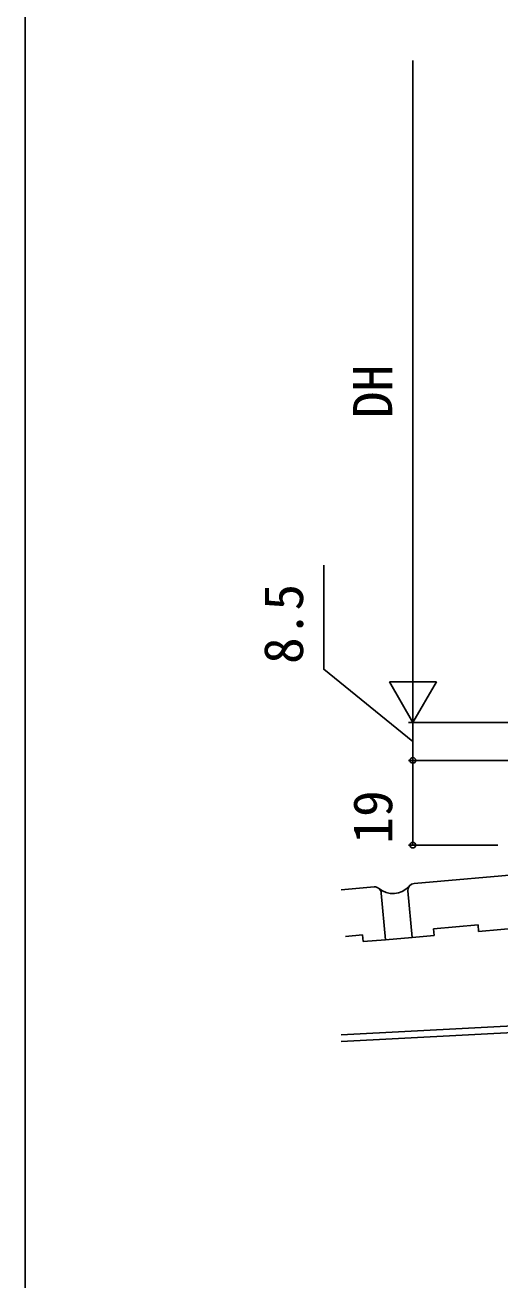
# Model space of a CAD drawing. Units: millimetres, scale not verified. Extents: x -525 to 525, y -783 to 779.
# Drawn here: x -525 to -418.5, y -612.8 to -331.6 of the extents above; entities that cross this region are included whole.
import ezdxf
from ezdxf.enums import TextEntityAlignment as Align

# ---------------------------------------------------------------- set-up
doc = ezdxf.new("R2010")
doc.units = ezdxf.units.MM
doc.header["$LTSCALE"] = 4
for name, color, linetype in [('0-6_YKK_D', 6, 'Continuous'), ('0-7_YKK_ZWAK', 7, 'Continuous'), ('0-8_YSS_K', 3, 'Continuous'), ('0-9_YSS_KE', 3, 'Continuous')]:
    doc.layers.add(name, color=color, linetype=linetype)
doc.styles.add('ＭＳ ゴシック', font='')
doc.styles.get('ＭＳ ゴシック').set_extended_font_data('MS Gothic')

msp = doc.modelspace()

# ---------------------------------------------------------------- linework, layer by layer
at = {"layer": '0-6_YKK_D'}
for p, q in [((-438.042, -339.583), (-438.042, -477.382)), ((-438.042, -487.882), (-438.042, -469.696)), ((-438.042, -487.882), (-443.292, -478.789)), ((-432.792, -478.789), (-443.292, -478.789)), ((-438.042, -487.882), (-432.792, -478.789)), ((-367.542, -487.882), (-439.042, -487.882)), ((-367.542, -487.882), (-439.042, -487.882)), ((-438.042, -487.882), (-438.042, -496.382)), ((-368.042, -496.382), (-439.042, -496.382)), ((-368.042, -496.382), (-439.042, -496.382)), ((-438.042, -496.382), (-438.042, -515.383)), ((-419.042, -515.383), (-439.042, -515.383))]:
    msp.add_line(p, q, dxfattribs=at)
msp.add_lwpolyline([(-438.042, -492.132), (-458.042, -475.972), (-458.042, -452.677)], dxfattribs=at)
for centre in [(-438.042, -496.382), (-438.042, -496.382), (-438.042, -515.383)]:
    msp.add_circle(centre, 0.637, dxfattribs=at)
at = {"layer": '0-7_YKK_ZWAK'}
msp.add_line((-525, 747.3), (-525, -782.7), dxfattribs=at)
at = {"layer": '0-8_YSS_K'}
for p, q in [((-433.269, -535.618), (-433.399, -534.124)), ((-423.307, -534.747), (-413.345, -533.875)), ((-449.338, -535.518), (-453.198, -535.856)), ((-449.208, -537.013), (-449.338, -535.518)), ((-449.208, -537.013), (-444.227, -536.577)), ((-444.227, -536.577), (-438.25, -536.054)), ((-438.25, -536.054), (-433.269, -535.618))]:
    msp.add_line(p, q, dxfattribs=at)
for points in [[(-247.142, -509.883), (-247.142, -548.548), (-454.113, -559.395)], [(-423.307, -534.747), (-423.437, -533.252), (-433.399, -534.124)]]:
    msp.add_lwpolyline(points, dxfattribs=at)
msp.add_arc((-442.539, -521.356), 4.881, 230.06649, 317.93975, dxfattribs=at)
at = {"layer": '0-9_YSS_KE'}
for p, q in [((-341.172, -515.515), (-437.801, -523.969)), ((-446.767, -524.753), (-454.113, -525.396)), ((-438.25, -536.054), (-439.165, -525.594)), ((-444.227, -536.577), (-445.142, -526.117))]:
    msp.add_line(p, q, dxfattribs=at)
msp.add_lwpolyline([(-248.642, -508.383), (-248.642, -547.125), (-454.113, -557.893)], dxfattribs=at)
for centre, start, end in [((-446.636, -526.247), 5, 95), ((-437.67, -525.463), 95, 185)]:
    msp.add_arc(centre, 1.5, start, end, dxfattribs=at)

# ---------------------------------------------------------------- texts
at = {"layer": '0-6_YKK_D', "style": 'ＭＳ ゴシック'}
for s, p in [('DH', (-440.042, -419.698)), ('8.5', (-460.042, -474.791)), ('19', (-440.042, -515.053))]:
    msp.add_text(s, height=8.798, rotation=90, dxfattribs=at).set_placement(p, align=Align.BOTTOM_LEFT)

doc.saveas('drawing.dxf')
